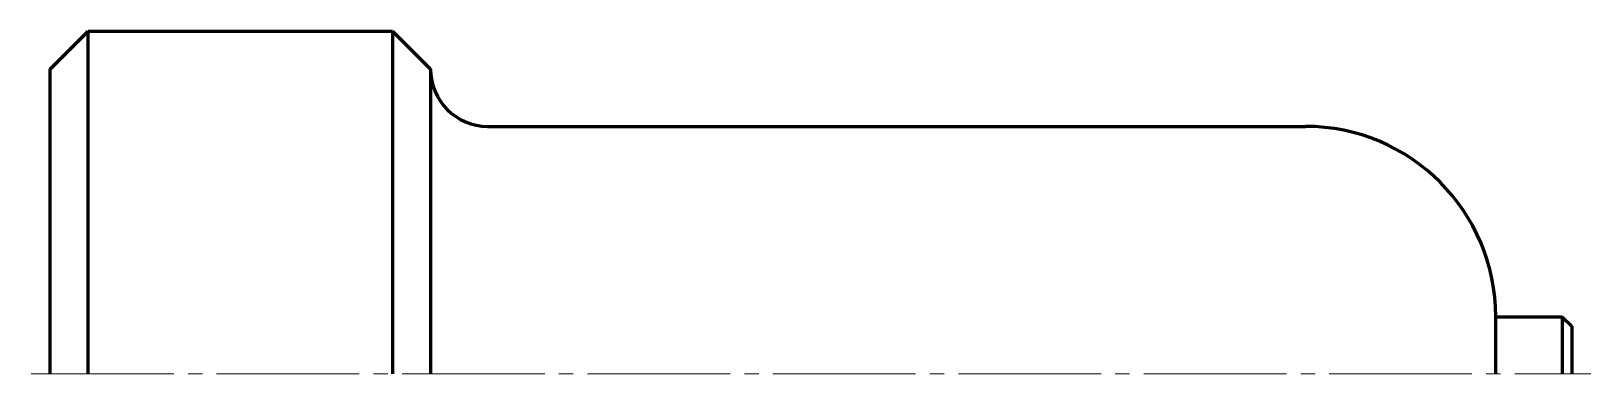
# Model space of a CAD drawing. Header units: millimetres. Extents: x -162 to 2, y 0 to 36.
import ezdxf

# ---------------------------------------------------------------- set-up
doc = ezdxf.new("R2010")
doc.units = ezdxf.units.MM
doc.linetypes.add('K5LT32768', pattern=[0])
doc.linetypes.add('K5LT32770', pattern=[19.5, 15, -1.5, 1.5, -1.5])
doc.layers.add('Системный слой', color=7, linetype='Continuous')

msp = doc.modelspace()

# ---------------------------------------------------------------- linework, layer by layer
at = {"layer": 'Системный слой', "color": 150, "linetype": 'K5LT32768', "lineweight": 60, "true_color": 0x0080ff}
for p, q in [((-160, 32), (-156, 36)), ((-156, 36), (-124, 36)), ((-156, 0), (-156, 36)), ((-124, 36), (-120, 32)), ((-124, 36), (-124, 0)), ((-160, 0), (-160, 32)), ((-120, 32), (-120, 0)), ((-114, 26), (-28, 26)), ((-8, 6), (-1, 6)), ((-8, 0), (-8, 6)), ((-1, 6), (0, 5)), ((-1, 6), (-1, 0)), ((0, 5), (0, 0))]:
    msp.add_line(p, q, dxfattribs=at)
at = {"layer": 'Системный слой', "color": 30, "linetype": 'K5LT32770', "lineweight": 18, "true_color": 0xff8000}
msp.add_line((-162, 0), (2, 0), dxfattribs=at)
at = {"layer": 'Системный слой', "color": 150, "linetype": 'K5LT32768', "lineweight": 60, "true_color": 0x0080ff}
for centre, radius, start, end in [((-114, 32), 6, 180, 270), ((-28, 6), 20, 0, 90)]:
    msp.add_arc(centre, radius, start, end, dxfattribs=at)

doc.saveas('drawing.dxf')
